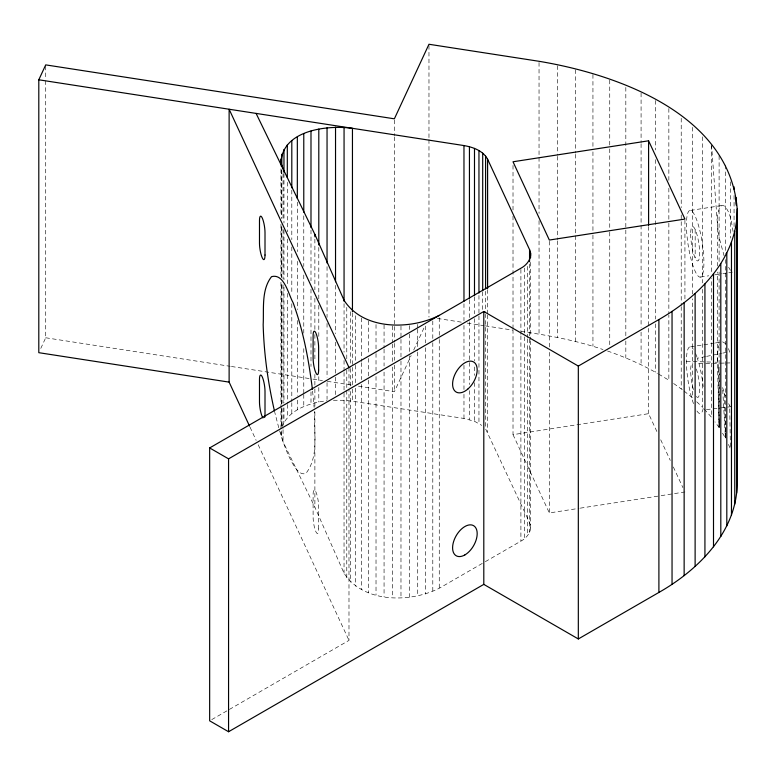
<?xml version="1.0" encoding="UTF-8"?>
<svg xmlns="http://www.w3.org/2000/svg" width="776" height="776" viewBox="0 0 776 776"><rect width="100%" height="100%" fill="white"/><g stroke="black" fill="none" stroke-linecap="round" stroke-linejoin="round"><path stroke-width="0.58" stroke-dasharray="3.88 2.91" d="M485.32 561.669L520.9 541.124C527.399 537.72 533.102 529.911 529.552 522.49L485.611 428.934L485.611 314.222M719.11 155.763L719.1 263.287M725.434 165.084L725.424 253.606M730.429 181.846L730.42 238.106M734.067 226.563L734.067 192.826M722.553 433.183L725.434 437.974L725.57 431.999M719.721 420.408L719.11 427.44L714.948 421.863M719.43 344.34L718.266 347.435L717.296 356.601L719.11 427.44L719.43 375.089L717.296 356.601L717.296 272.085M281.824 427.081C288.876 409.311 309.702 402.948 327.045 400.668M40.779 348.414L45.716 337.764L45.716 80.578M358.425 386.147L394.373 391.705L411.164 355.524M413.705 350.044L424.899 325.92M211.751 719.614L348.987 640.384L348.987 389.232M280.951 431.99L281.358 436.917L283.046 441.748L314.881 507.252L344.04 573.183C363.42 603.272 410.242 602.942 439.264 588.257L484.272 562.27M733.097 231.607C731.458 222.925 730.895 212.76 724.454 206.047L722.582 205.398L720.894 206.028L719.43 207.89L717.538 215.204L717.296 266.042M705.452 356.601L697.362 358.24L699.021 363.75A33.756 7.129 81.2 0 1 703.202 386.652M706.606 356.368L721.622 353.342M722.776 353.109L727.393 352.168M690.553 210.412L722.582 205.398M690.553 346.853L714.279 343.137M715.462 342.953L720.215 342.216M700.524 277.08L708.769 275.8M714.657 274.879L721.728 273.782M722.902 273.598L727.616 272.861M728.8 272.686L732.331 272.134M513.014 329.606L513.014 434.657L648.6 413.676L657.679 433.25M513.014 434.657L549.34 512.936L579.08 508.338M580.264 508.154L659.949 495.825M661.142 495.641L684.927 491.955M706.403 409.612L719.565 408.04M720.758 407.895L730.332 406.75M333.408 400.251L344.059 400.28L352.45 401.202L463.97 418.448L474.495 421.281L481.76 425.374M699.021 363.75L719.245 363.197M720.438 363.168L725.191 363.042M726.385 363.003L729.954 362.916M686.44 361.383L713.949 362.149M715.152 362.188L717.538 362.256M437.344 318.441L461.274 322.147M467.259 323.078L484.011 325.668M485.204 325.852L512.723 330.11M521.094 331.4C548.797 335.416 576.49 340.441 603.02 349.54M45.716 337.764L230.23 366.311M231.432 366.495L311.7 378.911M312.903 379.095L322.486 380.579M327.278 381.326L352.44 385.216M607.501 351.004C624.777 357.018 641.626 364.351 657.514 373.411M722.582 341.838L725.424 343.487M658.552 374.032L668.854 380.201L668.854 314.998M673.616 383.49L683.103 390.27M684.034 391.026L692.483 397.816L692.483 298.799M696.693 401.774L702.59 407.313L702.59 287.77M704.201 409.107L711.476 417.207L711.476 278.351M730.42 270.339L728.635 267.264M728.635 403.704L730.42 406.779M728.431 444.435L730.429 448.741L729.702 405.78M660.706 439.769L670.299 460.43M673.325 466.958L682.909 487.609M250.037 427.178L256.158 440.37M258.195 444.764L348.987 640.384M728.499 348.589L730.42 354.254M722.582 387.573L725.424 396.022L725.434 437.974L722.65 388.766M724.144 255.993L719.43 238.649L717.538 225.806L711.573 145.519M279.651 430.855C283.23 442.572 287.12 454.367 293.435 464.94C296.092 468.908 300.283 475.746 305.967 473.341C319.217 456.453 313.834 431.621 314.387 411.513M278.749 427.731L274.743 412.24M312.602 391.162L314.105 407.429M724.454 393.413L725.434 437.974M718.266 368.542L719.11 427.44L719.1 269.311M725.424 259.572L725.424 396.022M711.476 145.529L711.476 273.521M702.59 136.838L702.59 282.939M695.17 229.57L695.17 257.952M692.483 127.342L692.483 293.968M684.927 220.277L684.927 299.972M681.221 118.291L681.221 207.638M681.221 214.884L681.221 305.443M681.221 306.656L681.221 388.757M668.854 108.524L668.854 180.973M668.854 188.209L668.854 222.023M668.854 223.226L668.854 313.785M655.458 100.502L655.458 150.001M655.458 159.662L655.458 319.052M655.458 323.883L655.458 372.179M648.6 226.524L648.6 413.676M641.083 93.052L641.083 142.561M641.083 143.773L641.083 327.307M641.083 332.138L641.083 364.739M625.825 87.436L625.825 336.173M625.825 341.003L625.825 357.911M609.742 80.064L609.742 147.673M609.742 148.885L609.742 230.996M609.742 232.199L609.742 345.698M592.942 74.574L592.942 147.023M592.942 151.853L592.942 233.954M592.942 235.167L592.942 346.251M575.491 69.801L575.491 153.114M575.491 154.327L575.491 341.479M557.498 65.766L557.498 155.122M557.498 156.335L557.498 239.648M557.498 240.851L557.498 337.453M549.34 241.258L549.34 347.512M549.34 352.343L549.34 512.936M539.039 62.497L539.039 213.429M539.039 220.675L539.039 334.175M530.561 262.317L530.561 339.587M530.561 340.8L530.561 529.164M529.552 264.092L529.552 338.074M529.552 338.947L529.552 532.472M527.564 266.372L527.564 337.608M527.564 338.821L527.564 535.634M524.644 268.079L524.644 335.698M524.644 336.9L524.644 538.544M520.9 269.447L520.9 334.65M520.9 335.853L520.9 541.124M513.014 165.395L513.014 210.063M513.014 216.106L513.014 328.394M487.6 289.613L487.6 313.766M487.6 314.969L487.6 432.096M485.611 291.281L485.611 313.019M482.701 291.989L482.701 310.109M478.957 295.452L478.957 314.775M478.957 315.977L478.957 423.444M474.495 296.917L474.495 313.814M474.495 318.645L474.495 360.908M474.495 366.951L474.495 375.4M474.495 382.646L474.495 421.281M469.441 300.06L469.441 320.585M469.441 321.798L469.441 384.586M469.441 390.619L469.441 419.603M463.97 303.746L463.97 320.643M463.97 325.474L463.97 360.491M463.97 365.321L463.97 389.474M463.97 394.305L463.97 418.448M439.264 317.782L439.264 338.317M439.264 339.519L439.264 588.257M432.795 321.002L432.795 341.527M432.795 342.73L432.795 591.467M428.973 45.474L428.973 138.448M428.973 139.651L428.973 317.151M425.558 326.036L425.558 342.934M425.558 347.764L425.558 594.086M417.721 324.368L417.721 327.996M417.721 329.199L417.721 350.936M417.721 352.139L417.721 596.055M409.466 325.629L409.466 332.875M409.466 334.087L409.466 354.613M409.466 355.815L409.466 597.316M400.979 326.162L400.979 338.239M400.979 339.451L400.979 359.977M400.979 361.18L400.979 597.85M394.373 120.028L394.373 135.722M394.373 136.925L394.373 325.29M394.373 326.502L394.373 342.197M394.373 343.409L394.373 360.306M394.373 365.137L394.373 391.705M392.443 325.959L392.443 342.866M392.443 344.069L392.443 362.188M392.443 367.009L392.443 597.636M384.062 325.018L384.062 347.958M384.062 349.171L384.062 366.068M384.062 372.111L384.062 596.695M376.02 324.562L376.02 352.343M376.02 353.546L376.02 371.655M376.02 376.486L376.02 595.037M368.503 321.022L368.503 353.623M368.503 358.454L368.503 378.979M368.503 380.191L368.503 592.699M361.674 318.063L361.674 361.538M361.674 362.741L361.674 379.648M361.674 384.479L361.674 589.741M355.689 315.754L355.689 364.051M355.689 365.263L355.689 383.373M355.689 388.204L355.689 586.229M352.45 313.058L352.45 366.185M352.45 367.387L352.45 387.913M352.45 389.125L352.45 401.202M350.684 311.758L350.684 367.3M350.684 368.513L350.684 386.623M350.684 391.453L350.684 582.233M348.987 367.494L348.987 388.019M346.775 307.374L346.775 359.298M346.775 370.162L346.775 577.848M344.059 303.688L344.04 352.217M344.059 360.442L344.04 371.529M344.059 372.509L344.04 392.055M344.04 393.267L344.04 573.183M335.533 285.393L335.533 333.699M335.533 342.148L335.533 375.953M335.533 377.165L335.533 395.275M327.045 266.643L327.045 317.355M327.045 323.388L327.045 377.728M327.045 382.558L327.045 399.465M318.8 247.408L318.8 299.323M318.8 305.366L318.8 336.755M318.8 376.602L318.8 382.636M318.8 387.466L318.8 401.958M314.881 239.202L314.881 289.914M314.881 298.362L314.881 329.761M314.881 334.592L314.881 361.15M314.881 374.43L314.881 387.719M314.881 388.921L314.881 407.031M314.881 411.862L314.881 507.252M310.992 230.074L310.992 280.786M310.992 289.235L310.992 366.514M310.992 391.87L310.992 403.947M303.775 215.815L303.775 266.527M303.775 274.976L303.775 334.146M303.775 348.628L303.775 393.306M303.775 394.518L303.775 406.595M297.334 202.138L297.334 251.647M297.334 261.308L297.334 309.605M297.334 320.478L297.334 395.333M297.334 400.164L297.334 409.825M291.805 190.207L291.805 239.706M291.805 246.952L291.805 294.046M291.805 303.707L291.805 401.512M291.805 402.715L291.805 413.579M287.314 182.321L287.314 231.83M287.314 239.076L287.314 286.16M287.314 293.406L287.314 403.287M287.314 404.49L287.314 417.779M283.967 173.572L283.967 223.081M283.967 230.326L283.967 279.826M283.967 287.071L283.967 402.996M283.967 407.817L283.967 422.309M283.046 173.688L283.046 220.782M283.046 229.23L283.046 278.739M283.046 284.773L283.046 403.113M283.046 407.933L283.046 428.468M283.046 429.671L283.046 441.748M281.824 169.895L281.824 218.192M281.824 226.65L281.824 277.362M281.824 284.608L281.824 404.141M281.824 408.971L281.824 425.878M281.358 170.06L281.358 218.366M281.358 226.815L281.358 277.527M281.358 284.773L281.358 406.731M281.358 407.933L281.358 426.043M281.358 430.874L281.358 436.917M280.951 168.761L280.951 215.854M280.951 224.303L280.951 276.227M280.951 282.26L280.951 429.574M45.716 66.086L45.716 79.375M703.192 408.409A33.756 7.129 81.2 0 1 696.198 409.786M693.502 403.656A33.756 7.129 81.2 0 1 686.44 361.761A33.756 7.129 81.2 0 1 693.259 349.2M695.606 353.613A33.756 7.129 81.2 0 1 697.362 358.231M696.344 368.969A17.382 3.676 81.3 0 1 699.671 389.853A17.382 3.676 81.3 0 1 696.334 396.439M693.443 389.6A17.382 3.676 81.3 0 1 690.688 371.452A17.382 3.676 81.3 0 1 692.939 363.071M318.626 528.902L318.626 506.524A10.67 2.25 81.2 0 0 315.871 491.868A10.67 2.25 81.2 0 0 313.106 494.632L313.106 517.01A10.67 2.25 81.2 0 0 315.871 531.667A10.67 2.25 81.2 0 0 318.626 528.902M686.459 223.11A33.756 7.129 81.2 0 0 699.021 276.79A33.756 7.129 81.2 0 0 700.039 231.374A33.756 7.129 81.2 0 0 686.459 223.11M690.679 234.119A17.382 3.676 81.3 0 0 697.42 260.901A17.382 3.676 81.3 0 0 697.42 236.263A17.382 3.676 81.3 0 0 690.679 234.119"/><path stroke-width="1.16" d="M38.8 79.792L463.97 145.568C472.991 147.149 483.021 150.651 487.6 159.206L529.552 249.6C533.102 257.021 527.399 264.829 520.9 268.234L209.656 447.936L209.656 720.817L228.561 731.739L483.797 584.377L578.324 638.958L658.902 592.437C698.933 569.671 737.559 530.988 737.2 481.886L737.2 209.006C729.779 114.615 618.53 74.535 539.039 61.294L428.973 44.261L394.373 118.815L45.716 64.883L38.8 79.792L38.8 352.682L229.124 382.122L249.532 426.082M734.067 189.208L734.067 186.803M736.143 205.058L736.327 197.87L736.327 203.904M736.676 493.032L736.676 220.141L737.2 209.006M209.656 447.936L228.561 458.849L483.797 311.496L578.324 366.068L658.902 319.547C695.897 298.226 731.312 264.616 736.676 220.141M280.951 163.93C281.096 130.174 327.035 124.829 352.45 128.312L352.45 311.845M439.264 315.366C410.242 330.052 363.42 330.392 344.04 300.293L314.881 234.371L256.09 113.403M648.6 140.796L513.014 161.767L549.34 240.046L684.927 219.075L648.6 140.796L648.6 225.312M348.987 367.494L229.124 109.232L229.124 382.122M280.951 159.099L281.358 164.027L283.046 168.858M274.471 411.086C268.001 382.733 263.927 353.769 263.171 324.678C264.005 308.867 261.192 289.914 271.532 276.673C284.288 273.094 288.497 294.696 293.115 302.698C303.27 330.576 308.8 359.928 312.398 389.31M736.851 477.434L737.2 481.886M734.765 231.238L734.765 504.119M731.467 242.219L731.467 515.109M726.811 253.034L726.811 525.924M720.807 263.627L720.807 536.517M713.503 273.947L713.503 546.828M704.928 283.929L704.928 556.819M695.121 293.532L695.121 566.422M684.141 302.698L684.141 575.588M672.045 311.389L672.045 584.279M658.902 319.547L658.902 592.437M578.324 366.068L578.324 638.958M530.571 252.908L530.571 257.739M529.552 249.6L529.552 261.677M487.6 159.206L487.6 288.41M485.611 156.044L485.611 288.866M483.797 311.496L483.797 584.377M482.701 153.134L482.701 290.787M478.957 150.563L478.957 293.037M474.495 148.4L474.495 295.704M469.441 146.713L469.441 298.857M463.97 145.568L463.97 301.33M344.059 127.4L344.059 301.272M335.533 127.216L335.533 281.775M327.045 127.778L327.045 263.015M318.8 129.068L318.8 244.993M314.881 234.371L314.881 236.787M310.992 131.057L310.992 227.659M303.775 133.705L303.775 212.188M297.334 136.945L297.334 198.52M291.805 140.698L291.805 187.792M287.314 144.889L287.314 177.491M283.967 149.429L283.967 172.369M281.824 154.201L281.824 166.268M281.358 164.027L281.358 166.442M228.561 458.849L228.561 731.739M262.957 417.905A10.67 2.25 81.2 0 1 259.485 401.997L259.485 379.629A10.67 2.25 81.2 0 1 262.249 376.864A10.67 2.25 81.2 0 1 265.004 391.521L265.004 413.899A10.67 2.25 81.2 0 1 264.635 417.459M318.626 370.045L318.626 347.667A10.67 2.25 81.2 0 0 315.871 333.011A10.67 2.25 81.2 0 0 313.106 335.775L313.106 358.143A10.67 2.25 81.2 0 0 315.871 372.8A10.67 2.25 81.2 0 0 318.626 370.045M265.004 255.032L265.004 232.664A10.67 2.25 81.2 0 0 262.249 217.998A10.67 2.25 81.2 0 0 259.485 220.762L259.485 243.14A10.67 2.25 81.2 0 0 262.249 257.797A10.67 2.25 81.2 0 0 265.004 255.032M468.064 388.863A17.382 10.03 -60 0 0 473.573 361.936A17.382 10.03 -60 0 0 453.019 380.162A17.382 10.03 -60 0 0 468.064 388.863M464.892 554.908A17.382 10.039 -60 0 0 475.533 527.476A17.382 10.039 -60 0 0 454.241 539.766A17.382 10.039 -60 0 0 464.892 554.908"/></g></svg>
